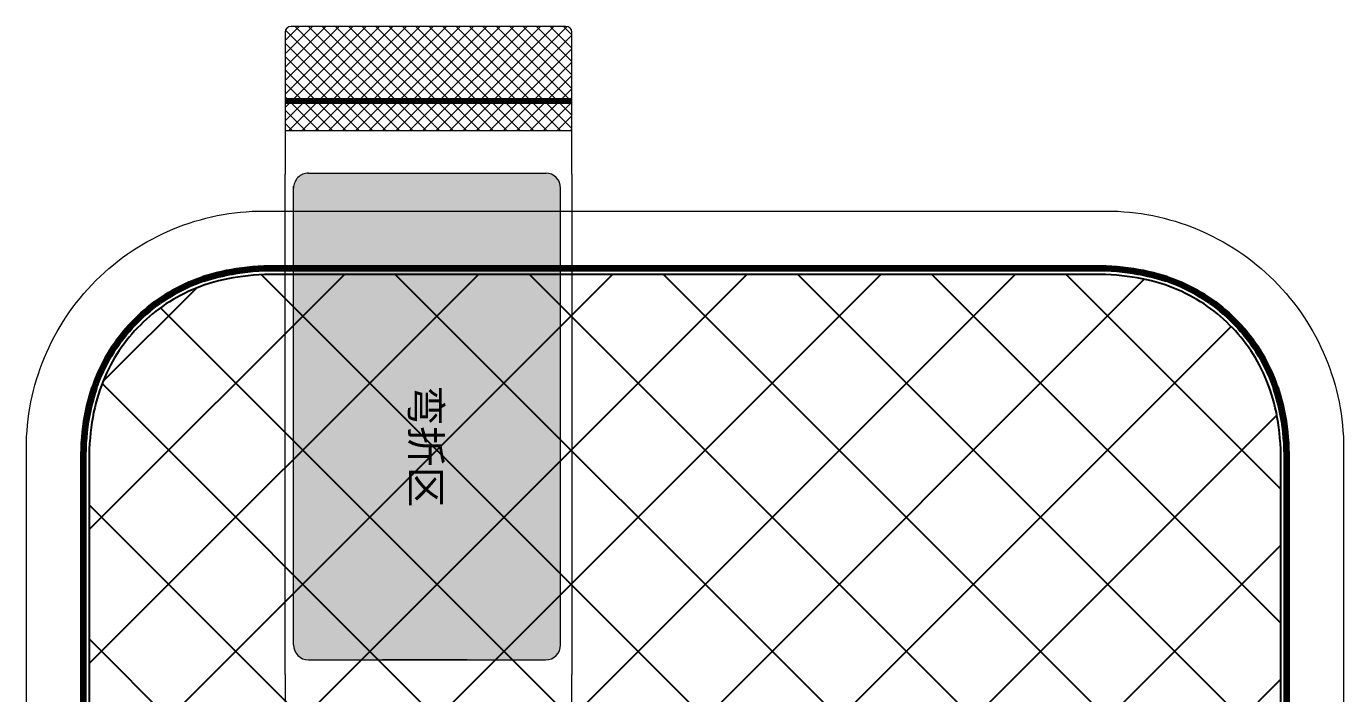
# Model space of a CAD drawing. Header units: millimetres. Extents: x 1773 to 2105, y 395 to 649.
# Drawn here: x 2002.25 to 2046.34, y 538.99 to 561.33 of the extents above; entities that cross this region are included whole.
import ezdxf

# ---------------------------------------------------------------- set-up
doc = ezdxf.new("R2010")
doc.units = ezdxf.units.MM
for name, color, linetype, lineweight in [('CG', 3, 'Continuous', 20), ('FPC', 40, 'Continuous', 20), ('P_OLED.drawing', 3, 'Continuous', 100)]:
    doc.layers.add(name, color=color, linetype=linetype, lineweight=lineweight)
doc.layers.add('dim', color=3, linetype='Continuous')
doc.layers.add('DST', color=253, linetype='Continuous')

# ---------------------------------------------------------------- blocks, each defined once
blk = doc.blocks.new('er3333')
at = {"ltscale": 0.01}
h = blk.add_hatch(dxfattribs=at)
h.set_pattern_fill('ANSI37', color=0, scale=0.1, style=0)
h.set_pattern_definition([(135, (3107.88084, -193.00756), (0.2245064, 0.2245064), []), (45, (3107.88084, -193.00756), (0.2245064, -0.2245064), [])])
h.paths.add_polyline_path([(1647.95, 478.854), (1647.95, 482.154, -0.414214), (1648.15, 482.354), (1657.35, 482.354, -0.414214), (1657.55, 482.154), (1657.55, 478.854)])
h = blk.add_hatch(dxfattribs=at)
h.set_pattern_fill('ANSI37', color=0, scale=0.1, style=0)
h.set_pattern_definition([(225, (3107.88084, 1131.0681), (0.2245064, -0.2245064), []), (315, (3107.88084, 1131.0681), (0.2245064, 0.2245064), [])])
h.paths.add_polyline_path([(1647.95, 459.206), (1647.95, 455.906, 0.414214), (1648.15, 455.706), (1657.35, 455.706, 0.414214), (1657.55, 455.906), (1657.55, 459.206)])
at = {"layer": 'FPC', "linetype": 'Continuous'}
h = blk.add_hatch(dxfattribs=at)
h.set_pattern_fill('ANSI36', color=256, style=0)
h.set_pattern_definition([(45, (1097.13404, 398.60919), (0.06629126, 0.243067956), [0.3125, -0.0625, 0, -0.0625])])
h.paths.add_polyline_path([(1657.265, 476.415, 0.414214), (1656.765, 476.915), (1648.827, 476.915, 0.414214), (1648.327, 476.415), (1648.327, 461.12, 0.407363), (1648.815, 460.62), (1656.765, 460.62, 0.414214), (1657.265, 461.12)])
h.paths.add_polyline_path([(1652.086, 467.467), (1652.086, 472.023), (1653.886, 472.023), (1653.886, 467.467)], flags=24)
at = {"color": 0, "ltscale": 0.01}
for p, q in [((1647.95, 478.854), (1657.55, 478.854)), ((1647.95, 459.206), (1657.55, 459.206))]:
    blk.add_line(p, q, dxfattribs=at)
at = {"layer": 'dim', "color": 0, "ltscale": 0.01, "const_width": 0.2}
for points in [[(1657.55, 479.854), (1647.95, 479.854)], [(1657.55, 458.206), (1647.95, 458.206)]]:
    blk.add_lwpolyline(points, dxfattribs=at)
at = {"layer": 'FPC'}
for p, q in [((1657.35, 482.354), (1648.15, 482.354)), ((1647.95, 482.154), (1647.95, 477.409)), ((1657.55, 477.409), (1657.55, 482.154)), ((1647.95, 460.652), (1647.95, 455.906)), ((1657.55, 455.906), (1657.55, 460.652)), ((1648.15, 455.706), (1657.35, 455.706))]:
    blk.add_line(p, q, dxfattribs=at)
at = {"layer": 'FPC', "linetype": 'Continuous'}
for p, q in [((1647.95, 460.652), (1647.95, 477.409)), ((1657.55, 477.409), (1657.55, 460.652)), ((1656.765, 476.915), (1648.827, 476.915)), ((1651.457, 476.909), (1654.288, 476.909)), ((1648.327, 476.415), (1648.327, 461.12)), ((1657.265, 476.415), (1657.265, 461.061)), ((1647.95, 460.652), (1647.95, 467.696)), ((1656.765, 460.62), (1648.815, 460.62)), ((1657.55, 460.652), (1657.55, 460.652))]:
    blk.add_line(p, q, dxfattribs=at)
at = {"layer": 'FPC'}
for centre, start, end in [((1648.15, 482.154), 90, 180), ((1657.35, 482.154), 0, 90), ((1648.15, 455.906), 180, 270), ((1657.35, 455.906), 270, 360)]:
    blk.add_arc(centre, 0.2, start, end, dxfattribs=at)
at = {"layer": 'FPC', "linetype": 'Continuous'}
for centre, start, end in [((1648.827, 476.415), 90, 180), ((1656.765, 476.415), 0, 90), ((1648.827, 461.12), 180, 270), ((1656.765, 461.12), 270, 0)]:
    blk.add_arc(centre, 0.5, start, end, dxfattribs=at)
at = {"color": 0, "insert": (1652.336, 467.717), "char_height": 1, "width": 7.66699, "attachment_point": 1, "rotation": 90}
blk.add_mtext('{\\fSimSun|b0|i0|c134|p2;\\C1;弯折区}', dxfattribs=at)

msp = doc.modelspace()

# ---------------------------------------------------------------- hatches: boundary and pattern name
at = {"layer": 'DST', "ltscale": 0.1}
h = msp.add_hatch(dxfattribs=at)
h.set_pattern_fill('ANSI37', color=256, style=0)
h.set_pattern_definition([(45, (132.3813, 15.058), (-2.245064, 2.245064), []), (135, (132.3813, 15.058), (-2.245064, -2.245064), [])])
h.paths.add_polyline_path([(2037.991, 553.024), (2010.603, 553.024), (2010.408, 553.022), (2010.219, 553.016), (2010.033, 553.006), (2009.851, 552.993), (2009.673, 552.976), (2009.498, 552.956), (2009.327, 552.931), (2009.16, 552.904), (2008.997, 552.873), (2008.836, 552.838), (2008.68, 552.801), (2008.526, 552.76), (2008.376, 552.715), (2008.229, 552.668), (2008.085, 552.618), (2007.945, 552.564), (2007.807, 552.507), (2007.673, 552.448), (2007.541, 552.385), (2007.412, 552.32), (2007.286, 552.252), (2007.163, 552.181), (2007.042, 552.107), (2006.924, 552.031), (2006.809, 551.952), (2006.696, 551.87), (2006.586, 551.786), (2006.478, 551.699), (2006.372, 551.61), (2006.268, 551.518), (2006.167, 551.424), (2006.068, 551.327), (2005.971, 551.228), (2005.876, 551.127), (2005.784, 551.023), (2005.694, 550.918), (2005.606, 550.809), (2005.521, 550.699), (2005.439, 550.586), (2005.359, 550.47), (2005.282, 550.352), (2005.207, 550.231), (2005.136, 550.107), (2005.067, 549.981), (2005, 549.852), (2004.937, 549.72), (2004.877, 549.585), (2004.819, 549.447), (2004.765, 549.306), (2004.714, 549.162), (2004.666, 549.015), (2004.621, 548.865), (2004.579, 548.711), (2004.541, 548.555), (2004.505, 548.394), (2004.474, 548.231), (2004.446, 548.064), (2004.421, 547.893), (2004.4, 547.719), (2004.383, 547.541), (2004.369, 547.36), (2004.36, 547.175), (2004.354, 546.986), (2004.352, 546.793), (2004.352, 518.205), (2004.354, 518.057), (2004.36, 517.914), (2004.369, 517.773), (2004.383, 517.636), (2004.4, 517.5), (2004.42, 517.368), (2004.444, 517.238), (2004.472, 517.111), (2004.502, 516.986), (2004.536, 516.864), (2004.572, 516.744), (2004.612, 516.626), (2004.654, 516.51), (2004.699, 516.397), (2004.746, 516.286), (2004.797, 516.177), (2004.849, 516.069), (2004.904, 515.964), (2004.962, 515.861), (2005.021, 515.759), (2005.083, 515.659), (2005.146, 515.562), (2005.212, 515.465), (2005.279, 515.371), (2005.348, 515.278), (2005.419, 515.186), (2005.491, 515.097), (2005.565, 515.008), (2005.64, 514.921), (2005.717, 514.836), (2005.794, 514.752), (2005.872, 514.669), (2006.012, 514.527), (2006.155, 514.39), (2006.3, 514.257), (2006.448, 514.129), (2006.599, 514.005), (2006.753, 513.885), (2006.911, 513.77), (2007.072, 513.659), (2007.236, 513.552), (2007.404, 513.45), (2007.576, 513.353), (2007.752, 513.259), (2007.932, 513.17), (2008.116, 513.086), (2008.305, 513.005), (2008.497, 512.93), (2008.695, 512.858), (2008.897, 512.791), (2009.105, 512.729), (2009.317, 512.671), (2009.534, 512.617), (2009.757, 512.568), (2009.985, 512.524), (2010.219, 512.484), (2010.458, 512.449), (2010.703, 512.418), (2010.954, 512.392), (2011.211, 512.371), (2011.474, 512.355), (2011.744, 512.343), (2012.02, 512.336), (2012.303, 512.333), (2036.291, 512.333), (2036.574, 512.336), (2036.85, 512.343), (2037.12, 512.355), (2037.383, 512.371), (2037.64, 512.392), (2037.891, 512.418), (2038.136, 512.449), (2038.375, 512.484), (2038.609, 512.524), (2038.837, 512.568), (2039.06, 512.617), (2039.277, 512.671), (2039.489, 512.729), (2039.697, 512.791), (2039.899, 512.858), (2040.097, 512.93), (2040.29, 513.005), (2040.478, 513.086), (2040.662, 513.17), (2040.842, 513.259), (2041.018, 513.353), (2041.19, 513.45), (2041.358, 513.552), (2041.522, 513.659), (2041.683, 513.77), (2041.841, 513.885), (2041.995, 514.005), (2042.146, 514.129), (2042.294, 514.257), (2042.439, 514.39), (2042.582, 514.527), (2042.722, 514.669), (2042.8, 514.752), (2042.877, 514.836), (2042.954, 514.921), (2043.029, 515.008), (2043.103, 515.097), (2043.175, 515.186), (2043.246, 515.278), (2043.315, 515.371), (2043.382, 515.465), (2043.448, 515.562), (2043.511, 515.659), (2043.573, 515.759), (2043.632, 515.861), (2043.69, 515.964), (2043.745, 516.069), (2043.797, 516.177), (2043.848, 516.286), (2043.895, 516.397), (2043.94, 516.51), (2043.982, 516.626), (2044.022, 516.744), (2044.058, 516.864), (2044.092, 516.986), (2044.122, 517.111), (2044.15, 517.238), (2044.174, 517.368), (2044.194, 517.5), (2044.211, 517.636), (2044.225, 517.773), (2044.234, 517.914), (2044.24, 518.057), (2044.242, 518.205), (2044.242, 546.793), (2044.24, 546.986), (2044.234, 547.175), (2044.225, 547.36), (2044.211, 547.541), (2044.194, 547.719), (2044.173, 547.893), (2044.148, 548.064), (2044.12, 548.231), (2044.089, 548.394), (2044.054, 548.555), (2044.015, 548.711), (2043.973, 548.865), (2043.928, 549.015), (2043.88, 549.162), (2043.829, 549.306), (2043.775, 549.447), (2043.717, 549.585), (2043.657, 549.72), (2043.594, 549.852), (2043.527, 549.981), (2043.458, 550.107), (2043.387, 550.231), (2043.312, 550.352), (2043.235, 550.47), (2043.155, 550.586), (2043.073, 550.699), (2042.988, 550.809), (2042.9, 550.918), (2042.81, 551.023), (2042.718, 551.127), (2042.623, 551.228), (2042.526, 551.327), (2042.427, 551.424), (2042.326, 551.518), (2042.222, 551.61), (2042.116, 551.699), (2042.008, 551.786), (2041.898, 551.87), (2041.785, 551.952), (2041.67, 552.031), (2041.552, 552.107), (2041.431, 552.181), (2041.308, 552.252), (2041.182, 552.32), (2041.053, 552.385), (2040.921, 552.448), (2040.787, 552.507), (2040.649, 552.564), (2040.509, 552.618), (2040.365, 552.668), (2040.218, 552.715), (2040.068, 552.76), (2039.914, 552.801), (2039.758, 552.838), (2039.598, 552.873), (2039.434, 552.904), (2039.267, 552.931), (2039.096, 552.956), (2038.921, 552.976), (2038.743, 552.993), (2038.561, 553.006), (2038.375, 553.016), (2038.186, 553.022)])

# ---------------------------------------------------------------- linework, layer by layer
at = {"layer": 'CG', "color": 3, "linetype": 'Continuous'}
msp.add_lwpolyline([(2046.342, 517.703, -0.414214), (2038.392, 509.753), (2010.202, 509.753, -0.414214), (2002.252, 517.703), (2002.252, 547.193, -0.414214), (2010.202, 555.143), (2038.392, 555.143, -0.414214), (2046.342, 547.193)], format="xyb", close=True, dxfattribs=at)
at = {"layer": 'DST', "ltscale": 0.1}
msp.add_lwpolyline([(2044.242, 518.205), (2044.242, 546.793), (2044.24, 546.986), (2044.234, 547.175), (2044.225, 547.36), (2044.211, 547.541), (2044.194, 547.719), (2044.173, 547.893), (2044.148, 548.064), (2044.12, 548.231), (2044.089, 548.394), (2044.054, 548.555), (2044.015, 548.711), (2043.973, 548.865), (2043.928, 549.015), (2043.88, 549.162), (2043.829, 549.306), (2043.775, 549.447), (2043.717, 549.585), (2043.657, 549.72), (2043.594, 549.852), (2043.527, 549.981), (2043.458, 550.107), (2043.387, 550.231), (2043.312, 550.352), (2043.235, 550.47), (2043.155, 550.586), (2043.073, 550.699), (2042.988, 550.809), (2042.9, 550.918), (2042.81, 551.023), (2042.718, 551.127), (2042.623, 551.228), (2042.526, 551.327), (2042.427, 551.424), (2042.326, 551.518), (2042.222, 551.61), (2042.116, 551.699), (2042.008, 551.786), (2041.898, 551.87), (2041.785, 551.952), (2041.67, 552.031), (2041.552, 552.107), (2041.431, 552.181), (2041.308, 552.252), (2041.182, 552.32), (2041.053, 552.385), (2040.921, 552.448), (2040.787, 552.507), (2040.649, 552.564), (2040.509, 552.618), (2040.365, 552.668), (2040.218, 552.715), (2040.068, 552.76), (2039.914, 552.801), (2039.758, 552.838), (2039.598, 552.873), (2039.434, 552.904), (2039.267, 552.931), (2039.096, 552.956), (2038.921, 552.976), (2038.743, 552.993), (2038.561, 553.006), (2038.375, 553.016), (2038.186, 553.022), (2037.991, 553.024), (2010.603, 553.024), (2010.408, 553.022), (2010.219, 553.016), (2010.033, 553.006), (2009.851, 552.993), (2009.673, 552.976), (2009.498, 552.956), (2009.327, 552.931), (2009.16, 552.904), (2008.997, 552.873), (2008.836, 552.838), (2008.68, 552.801), (2008.526, 552.76), (2008.376, 552.715), (2008.229, 552.668), (2008.085, 552.618), (2007.945, 552.564), (2007.807, 552.507), (2007.673, 552.448), (2007.541, 552.385), (2007.412, 552.32), (2007.286, 552.252), (2007.163, 552.181), (2007.042, 552.107), (2006.924, 552.031), (2006.809, 551.952), (2006.696, 551.87), (2006.586, 551.786), (2006.478, 551.699), (2006.372, 551.61), (2006.268, 551.518), (2006.167, 551.424), (2006.068, 551.327), (2005.971, 551.228), (2005.876, 551.127), (2005.784, 551.023), (2005.694, 550.918), (2005.606, 550.809), (2005.521, 550.699), (2005.439, 550.586), (2005.359, 550.47), (2005.282, 550.352), (2005.207, 550.231), (2005.136, 550.107), (2005.067, 549.981), (2005, 549.852), (2004.937, 549.72), (2004.877, 549.585), (2004.819, 549.447), (2004.765, 549.306), (2004.714, 549.162), (2004.666, 549.015), (2004.621, 548.865), (2004.579, 548.711), (2004.541, 548.555), (2004.505, 548.394), (2004.474, 548.231), (2004.446, 548.064), (2004.421, 547.893), (2004.4, 547.719), (2004.383, 547.541), (2004.369, 547.36), (2004.36, 547.175), (2004.354, 546.986), (2004.352, 546.793), (2004.352, 518.205)], dxfattribs=at)
at = {"layer": 'P_OLED.drawing', "color": 3, "linetype": 'Continuous', "lineweight": 100}
msp.add_lwpolyline([(2044.442, 518.204), (2044.442, 546.794), (2044.44, 546.99), (2044.434, 547.183), (2044.424, 547.373), (2044.41, 547.559), (2044.393, 547.741), (2044.371, 547.919), (2044.346, 548.095), (2044.317, 548.266), (2044.284, 548.435), (2044.248, 548.6), (2044.209, 548.761), (2044.166, 548.92), (2044.119, 549.075), (2044.07, 549.227), (2044.017, 549.376), (2043.96, 549.521), (2043.901, 549.664), (2043.838, 549.804), (2043.773, 549.941), (2043.704, 550.074), (2043.633, 550.205), (2043.558, 550.333), (2043.481, 550.459), (2043.401, 550.581), (2043.318, 550.701), (2043.233, 550.819), (2043.145, 550.933), (2043.054, 551.045), (2042.961, 551.155), (2042.865, 551.262), (2042.768, 551.367), (2042.667, 551.469), (2042.565, 551.569), (2042.46, 551.666), (2042.353, 551.761), (2042.244, 551.853), (2042.132, 551.943), (2042.017, 552.031), (2041.9, 552.115), (2041.781, 552.197), (2041.658, 552.276), (2041.533, 552.353), (2041.405, 552.426), (2041.275, 552.497), (2041.141, 552.565), (2041.005, 552.63), (2040.865, 552.691), (2040.723, 552.75), (2040.577, 552.805), (2040.429, 552.858), (2040.277, 552.907), (2040.122, 552.952), (2039.964, 552.995), (2039.802, 553.033), (2039.637, 553.069), (2039.469, 553.101), (2039.297, 553.129), (2039.121, 553.154), (2038.942, 553.175), (2038.76, 553.192), (2038.574, 553.206), (2038.384, 553.216), (2038.19, 553.222), (2037.992, 553.224), (2010.602, 553.224), (2010.404, 553.222), (2010.21, 553.216), (2010.02, 553.206), (2009.834, 553.192), (2009.652, 553.175), (2009.473, 553.154), (2009.297, 553.129), (2009.125, 553.101), (2008.957, 553.069), (2008.792, 553.033), (2008.63, 552.995), (2008.472, 552.952), (2008.317, 552.907), (2008.165, 552.858), (2008.017, 552.805), (2007.871, 552.75), (2007.729, 552.691), (2007.589, 552.63), (2007.453, 552.565), (2007.319, 552.497), (2007.189, 552.426), (2007.061, 552.353), (2006.936, 552.276), (2006.814, 552.197), (2006.694, 552.115), (2006.577, 552.031), (2006.462, 551.943), (2006.35, 551.853), (2006.241, 551.761), (2006.134, 551.666), (2006.029, 551.569), (2005.927, 551.469), (2005.827, 551.367), (2005.729, 551.262), (2005.633, 551.155), (2005.54, 551.045), (2005.449, 550.933), (2005.361, 550.819), (2005.276, 550.701), (2005.193, 550.581), (2005.113, 550.459), (2005.036, 550.333), (2004.961, 550.205), (2004.89, 550.074), (2004.821, 549.941), (2004.756, 549.804), (2004.693, 549.664), (2004.634, 549.521), (2004.577, 549.376), (2004.524, 549.227), (2004.475, 549.075), (2004.428, 548.92), (2004.385, 548.761), (2004.346, 548.6), (2004.31, 548.435), (2004.277, 548.266), (2004.248, 548.095), (2004.223, 547.919), (2004.201, 547.741), (2004.184, 547.559), (2004.17, 547.373), (2004.16, 547.183), (2004.154, 546.99), (2004.152, 546.794), (2004.152, 518.204)], dxfattribs=at)

# ---------------------------------------------------------------- block references
at = {"layer": 'FPC', "rotation": 180}
msp.add_blockref('er3333', (3668.46, 1017.032), dxfattribs=at)

doc.saveas('drawing.dxf')
